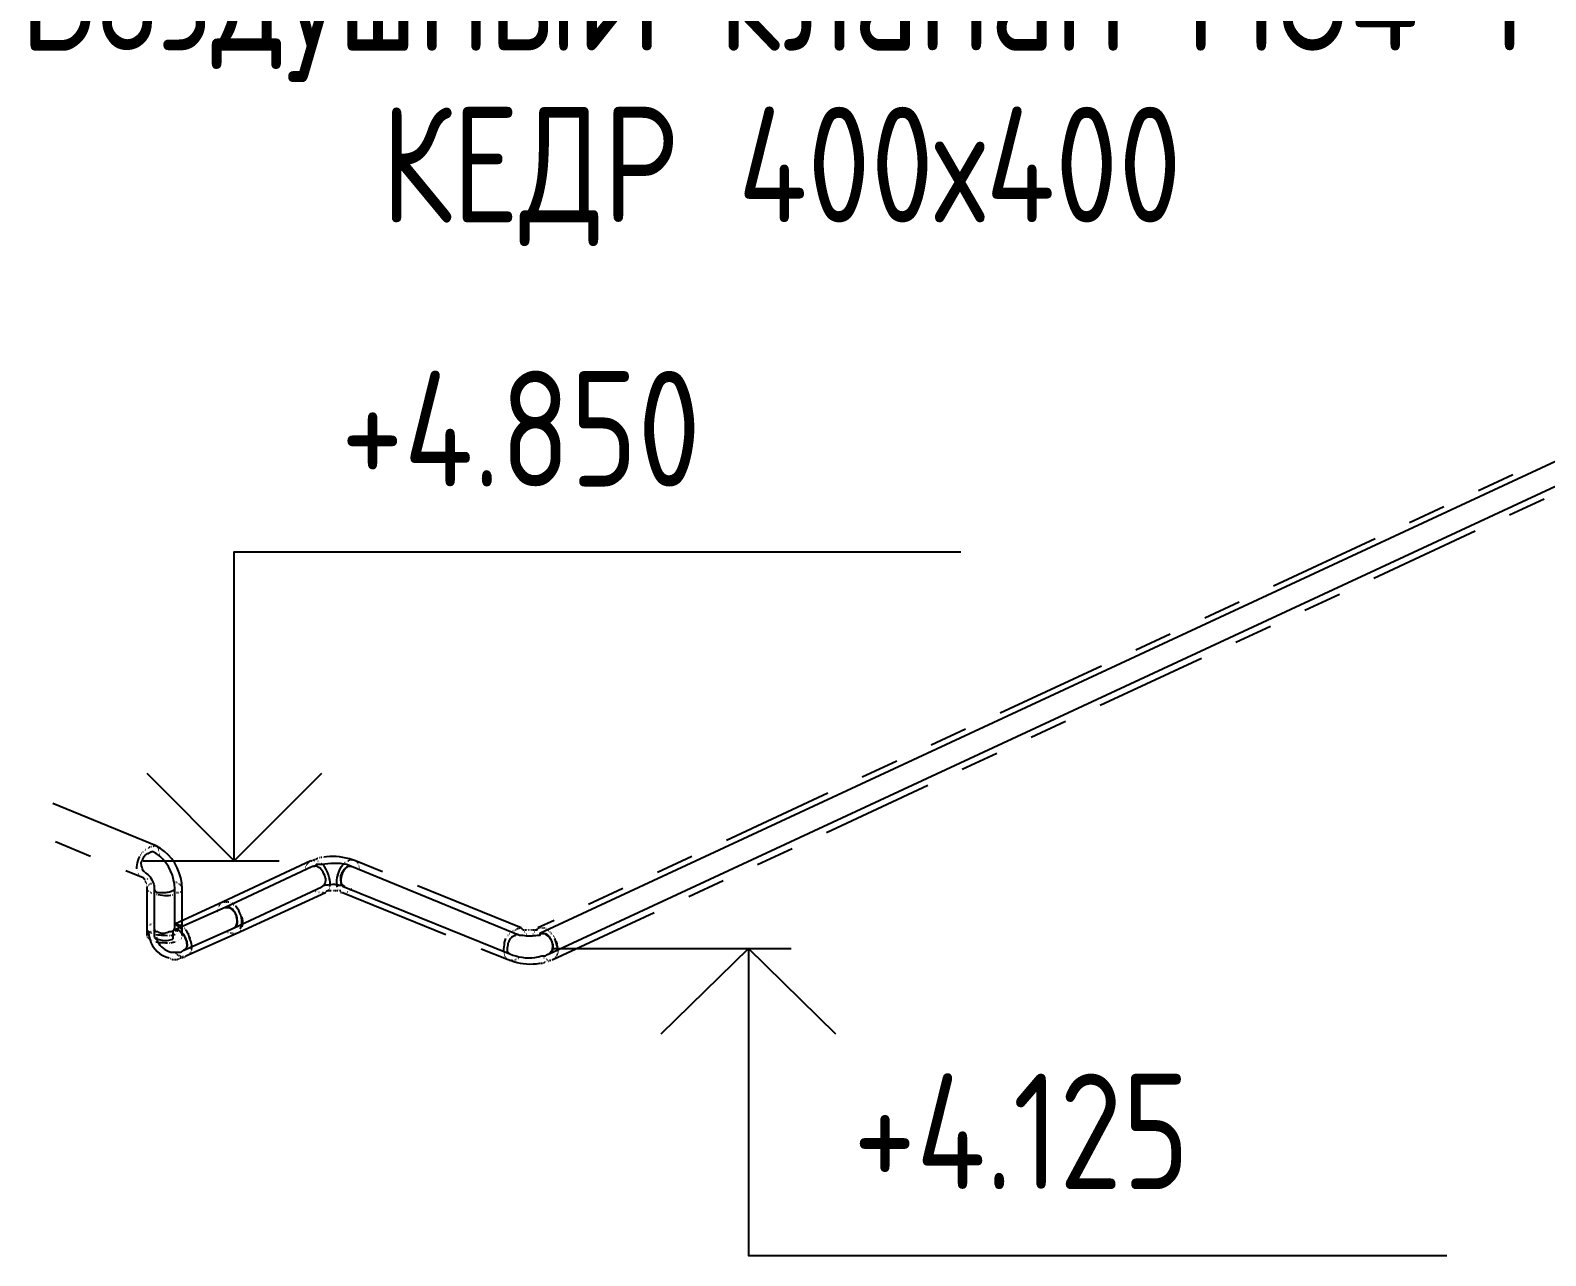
# Model space of a CAD drawing. Header units: metres. Extents: x 20 to 415, y 5 to 292.
# Drawn here: x 257.61 to 278.36, y 163.67 to 180.46 of the extents above; entities that cross this region are included whole.
import ezdxf

# ---------------------------------------------------------------- set-up
doc = ezdxf.new("R2010")
doc.units = ezdxf.units.M
for name, color, linetype in [('ИЗОЛЯЦИЯ', 3, 'Continuous'), ('ОБОЗНАЧЕНИЯ', 7, 'Continuous'), ('ТРУБОПРОВОД', 5, 'Continuous')]:
    doc.layers.add(name, color=color, linetype=linetype)
doc.styles.add('GOST', font='isocpeur.ttf')

msp = doc.modelspace()

# ---------------------------------------------------------------- linework, layer by layer
at = {"layer": 'ИЗОЛЯЦИЯ'}
for points in [[(277.911, 174.367), (277.439, 174.148)], [(276.967, 173.928), (276.495, 173.709)], [(277.866, 173.818), (278.338, 174.037)], [(276.023, 173.49), (274.635, 172.844)], [(276.006, 172.953), (277.394, 173.598)], [(275.063, 172.515), (275.535, 172.734)], [(274.164, 172.625), (273.692, 172.406)], [(274.119, 172.076), (274.591, 172.295)], [(273.22, 172.187), (272.748, 171.967)], [(272.259, 171.212), (273.647, 171.857)], [(272.276, 171.748), (270.888, 171.103)], [(271.315, 170.773), (271.787, 170.992)], [(270.416, 170.883), (269.944, 170.664)], [(269.473, 170.445), (269.001, 170.226)], [(270.372, 170.334), (270.844, 170.554)], [(268.529, 170.006), (267.141, 169.361)], [(268.512, 169.47), (269.9, 170.115)], [(259.332, 169.284), (257.916, 169.865)], [(257.954, 169.343), (258.436, 169.145)], [(259.095, 169.113), (259.107, 169.139)], [(259.107, 169.139), (259.109, 169.139)], [(259.12, 169.163), (259.122, 169.163)], [(259.134, 169.185), (259.137, 169.185)], [(259.15, 169.205), (259.153, 169.205)], [(259.168, 169.223), (259.17, 169.223)], [(259.187, 169.237), (259.19, 169.237)], [(259.208, 169.249), (259.21, 169.249)], [(259.23, 169.259), (259.232, 169.259)], [(259.238, 169.266), (259.241, 169.266)], [(259.248, 169.271), (259.25, 169.271)], [(259.258, 169.275), (259.261, 169.275)], [(259.269, 169.279), (259.272, 169.279)], [(259.281, 169.281), (259.283, 169.281)], [(259.292, 169.283), (259.295, 169.283)], [(259.303, 169.284), (259.306, 169.284)], [(259.314, 169.284), (259.317, 169.284)], [(259.323, 169.284), (259.326, 169.284)], [(259.392, 169.25), (259.332, 169.284)], [(259.332, 169.284), (259.334, 169.284)], [(259.34, 169.276), (259.342, 169.276)], [(259.347, 169.266), (259.349, 169.266)], [(259.354, 169.254), (259.357, 169.254)], [(259.361, 169.241), (259.364, 169.241)], [(259.367, 169.227), (259.37, 169.227)], [(259.372, 169.211), (259.375, 169.211)], [(259.377, 169.193), (259.379, 169.193)], [(259.38, 169.174), (259.383, 169.174)], [(259.382, 169.153), (259.385, 169.153)], [(259.447, 169.208), (259.392, 169.25)], [(259.499, 169.161), (259.447, 169.208)], [(259.546, 169.107), (259.499, 169.161)], [(261.554, 169.122), (261.557, 169.122)], [(261.565, 169.126), (261.568, 169.126)], [(261.577, 169.128), (261.579, 169.128)], [(261.588, 169.13), (261.591, 169.13)], [(261.599, 169.131), (261.602, 169.131)], [(261.61, 169.131), (261.612, 169.131)], [(261.619, 169.131), (261.622, 169.131)], [(261.667, 169.137), (261.628, 169.131)], [(261.628, 169.131), (261.63, 169.131)], [(261.709, 169.141), (261.667, 169.137)], [(261.753, 169.141), (261.709, 169.141)], [(261.798, 169.139), (261.753, 169.141)], [(261.844, 169.134), (261.798, 169.139)], [(261.89, 169.128), (261.844, 169.134)], [(261.935, 169.119), (261.89, 169.128)], [(266.669, 169.142), (266.197, 168.922)], [(267.568, 169.031), (268.04, 169.251)], [(258.917, 168.947), (259.153, 168.851)], [(259.068, 168.997), (259.071, 169.025)], [(259.068, 168.97), (259.068, 168.997)], [(259.071, 169.025), (259.077, 169.055)], [(259.071, 168.946), (259.073, 168.946)], [(259.077, 169.055), (259.085, 169.084)], [(259.077, 168.924), (259.079, 168.924)], [(259.085, 169.084), (259.095, 169.113)], [(259.587, 169.048), (259.546, 169.107)], [(259.622, 168.985), (259.587, 169.048)], [(259.65, 168.917), (259.622, 168.985)], [(259.671, 168.847), (259.65, 168.917)], [(261.449, 169.08), (260.25, 168.519)], [(261.373, 168.968), (261.376, 168.968)], [(261.376, 168.983), (261.378, 168.983)], [(261.379, 168.998), (261.382, 168.998)], [(261.385, 169.012), (261.387, 169.012)], [(261.392, 169.026), (261.394, 169.026)], [(261.4, 169.039), (261.403, 169.039)], [(261.41, 169.051), (261.413, 169.051)], [(261.421, 169.062), (261.424, 169.062)], [(261.434, 169.072), (261.437, 169.072)], [(261.449, 169.08), (261.452, 169.08)], [(261.457, 169.081), (261.459, 169.081)], [(261.464, 169.083), (261.467, 169.083)], [(261.472, 169.086), (261.474, 169.086)], [(261.473, 169.085), (261.475, 169.085)], [(261.48, 169.089), (261.482, 169.089)], [(261.487, 169.093), (261.49, 169.093)], [(261.495, 169.097), (261.497, 169.097)], [(261.497, 169.086), (261.5, 169.086)], [(261.503, 169.1), (261.505, 169.1)], [(261.51, 169.103), (261.513, 169.103)], [(261.518, 169.105), (261.52, 169.105)], [(261.523, 169.082), (261.525, 169.082)], [(261.526, 169.106), (261.528, 169.106)], [(261.534, 169.113), (261.536, 169.113)], [(261.543, 169.118), (261.546, 169.118)], [(261.548, 169.074), (261.551, 169.074)], [(261.573, 169.061), (261.576, 169.061)], [(261.598, 169.043), (261.6, 169.043)], [(261.642, 168.994), (261.621, 169.021)], [(261.621, 169.021), (261.623, 169.021)], [(261.662, 168.963), (261.642, 168.994)], [(261.679, 168.927), (261.662, 168.963)], [(261.692, 168.89), (261.679, 168.927)], [(261.819, 168.889), (261.832, 168.927)], [(261.836, 168.94), (261.824, 168.911)], [(261.832, 168.927), (261.848, 168.964)], [(261.849, 168.968), (261.836, 168.94)], [(261.848, 168.964), (261.868, 168.997)], [(261.863, 168.994), (261.849, 168.968)], [(261.868, 168.997), (261.889, 169.026)], [(261.88, 169.018), (261.882, 169.018)], [(261.889, 169.026), (261.892, 169.026)], [(261.897, 169.039), (261.9, 169.039)], [(261.912, 169.051), (261.915, 169.051)], [(261.916, 169.056), (261.919, 169.056)], [(261.979, 169.107), (261.935, 169.119)], [(261.937, 169.071), (261.939, 169.071)], [(261.937, 169.07), (261.939, 169.07)], [(261.959, 169.08), (261.962, 169.08)], [(261.962, 169.085), (261.964, 169.085)], [(261.968, 169.087), (261.97, 169.087)], [(261.977, 169.092), (261.98, 169.092)], [(262.021, 169.095), (261.979, 169.107)], [(261.987, 169.094), (261.99, 169.094)], [(261.988, 169.096), (261.99, 169.096)], [(261.999, 169.098), (262.001, 169.098)], [(262.01, 169.099), (262.013, 169.099)], [(262.013, 169.096), (262.015, 169.096)], [(262.061, 169.08), (262.021, 169.095)], [(262.022, 169.098), (262.024, 169.098)], [(262.033, 169.096), (262.035, 169.096)], [(262.037, 169.092), (262.04, 169.092)], [(262.043, 169.092), (262.046, 169.092)], [(262.053, 169.087), (262.055, 169.087)], [(262.43, 168.931), (262.061, 169.08)], [(262.061, 169.08), (262.064, 169.08)], [(262.061, 169.08), (262.064, 169.08)], [(262.069, 169.079), (262.071, 169.079)], [(262.069, 169.079), (262.071, 169.079)], [(262.076, 169.075), (262.079, 169.075)], [(262.076, 169.075), (262.079, 169.075)], [(262.083, 169.068), (262.086, 169.068)], [(262.083, 169.068), (262.086, 169.068)], [(262.09, 169.059), (262.093, 169.059)], [(262.09, 169.059), (262.093, 169.059)], [(262.096, 169.048), (262.099, 169.048)], [(262.096, 169.048), (262.099, 169.048)], [(262.102, 169.036), (262.104, 169.036)], [(262.102, 169.036), (262.104, 169.036)], [(262.106, 169.023), (262.109, 169.023)], [(262.106, 169.023), (262.109, 169.023)], [(262.109, 169.008), (262.112, 169.008)], [(262.109, 169.008), (262.112, 169.008)], [(262.111, 168.993), (262.114, 168.993)], [(262.111, 168.993), (262.114, 168.993)], [(262.112, 168.978), (262.115, 168.978)], [(259.086, 168.904), (259.089, 168.904)], [(259.098, 168.887), (259.101, 168.887)], [(259.114, 168.872), (259.116, 168.872)], [(259.132, 168.86), (259.134, 168.86)], [(259.153, 168.851), (259.179, 168.825)], [(259.153, 168.851), (259.156, 168.851)], [(259.161, 168.844), (259.164, 168.844)], [(259.169, 168.838), (259.171, 168.838)], [(259.177, 168.834), (259.18, 168.834)], [(259.179, 168.825), (259.181, 168.825)], [(259.179, 168.818), (259.181, 168.818)], [(259.179, 168.813), (259.182, 168.813)], [(259.18, 168.808), (259.182, 168.808)], [(259.18, 168.803), (259.183, 168.803)], [(259.182, 168.8), (259.185, 168.8)], [(259.184, 168.796), (259.187, 168.796)], [(259.185, 168.832), (259.188, 168.832)], [(259.188, 168.792), (259.19, 168.792)], [(259.192, 168.787), (259.194, 168.787)], [(259.195, 168.831), (259.197, 168.831)], [(259.197, 168.781), (259.2, 168.781)], [(259.204, 168.774), (259.207, 168.774)], [(259.204, 168.773), (259.207, 168.773)], [(259.204, 168.771), (259.207, 168.771)], [(259.204, 168.769), (259.207, 168.769)], [(259.204, 168.765), (259.207, 168.765)], [(259.204, 168.761), (259.207, 168.761)], [(259.204, 168.757), (259.207, 168.757)], [(259.204, 168.754), (259.207, 168.754)], [(259.204, 168.751), (259.207, 168.751)], [(259.204, 168.749), (259.207, 168.749)], [(259.204, 168.749), (259.207, 168.749)], [(259.204, 168.748), (259.207, 168.748)], [(259.204, 168.746), (259.207, 168.746)], [(259.204, 168.743), (259.207, 168.743)], [(259.204, 168.74), (259.207, 168.74)], [(259.204, 168.736), (259.207, 168.736)], [(259.204, 168.732), (259.207, 168.732)], [(259.204, 168.729), (259.207, 168.729)], [(259.204, 168.726), (259.207, 168.726)], [(259.204, 168.724), (259.204, 168.698)], [(259.205, 168.832), (259.207, 168.832)], [(259.205, 168.706), (259.208, 168.706)], [(259.207, 168.715), (259.21, 168.715)], [(259.211, 168.725), (259.214, 168.725)], [(259.216, 168.834), (259.218, 168.834)], [(259.217, 168.736), (259.219, 168.736)], [(259.223, 168.745), (259.226, 168.745)], [(259.228, 168.838), (259.23, 168.838)], [(259.232, 168.754), (259.234, 168.754)], [(259.241, 168.844), (259.243, 168.844)], [(259.242, 168.762), (259.244, 168.762)], [(259.253, 168.769), (259.256, 168.769)], [(259.255, 168.851), (259.258, 168.851)], [(259.266, 168.772), (259.269, 168.772)], [(259.281, 168.774), (259.283, 168.774)], [(259.602, 168.792), (259.605, 168.792)], [(259.617, 168.784), (259.62, 168.784)], [(259.632, 168.776), (259.634, 168.776)], [(259.645, 168.767), (259.647, 168.767)], [(259.657, 168.758), (259.66, 168.758)], [(259.668, 168.748), (259.67, 168.748)], [(259.685, 168.773), (259.671, 168.847)], [(259.677, 168.737), (259.679, 168.737)], [(259.683, 168.725), (259.686, 168.725)], [(259.689, 168.698), (259.685, 168.773)], [(259.687, 168.712), (259.69, 168.712)], [(261.703, 168.854), (261.692, 168.89)], [(261.702, 168.706), (261.705, 168.706)], [(261.71, 168.82), (261.703, 168.854)], [(261.714, 168.788), (261.71, 168.82)], [(261.71, 168.731), (261.714, 168.758)], [(261.714, 168.758), (261.714, 168.788)], [(261.797, 168.802), (261.799, 168.802)], [(261.797, 168.778), (261.799, 168.778)], [(261.8, 168.827), (261.803, 168.827)], [(261.8, 168.753), (261.803, 168.753)], [(261.814, 168.881), (261.806, 168.851)], [(261.806, 168.851), (261.809, 168.851)], [(261.806, 168.815), (261.81, 168.851)], [(261.806, 168.781), (261.806, 168.815)], [(261.809, 168.749), (261.806, 168.781)], [(261.806, 168.729), (261.809, 168.729)], [(261.817, 168.72), (261.809, 168.749)], [(261.81, 168.851), (261.819, 168.889)], [(261.824, 168.911), (261.814, 168.881)], [(261.815, 168.707), (261.818, 168.707)], [(264.331, 168.162), (262.913, 168.736)], [(266.625, 168.593), (267.097, 168.812)], [(259.204, 168.698), (259.204, 168.06)], [(259.204, 168.698), (259.207, 168.698)], [(259.207, 168.689), (259.209, 168.689)], [(259.213, 168.68), (259.216, 168.68)], [(259.223, 168.67), (259.226, 168.67)], [(259.236, 168.66), (259.239, 168.66)], [(259.252, 168.65), (259.255, 168.65)], [(259.27, 168.641), (259.273, 168.641)], [(259.291, 168.633), (259.293, 168.633)], [(259.312, 168.627), (259.315, 168.627)], [(259.334, 168.623), (259.337, 168.623)], [(259.357, 168.621), (259.388, 168.614)], [(259.388, 168.614), (259.418, 168.609)], [(259.418, 168.609), (259.448, 168.606)], [(259.448, 168.606), (259.477, 168.604)], [(259.477, 168.604), (259.504, 168.605)], [(259.504, 168.605), (259.53, 168.608)], [(259.53, 168.608), (259.533, 168.608)], [(259.554, 168.614), (259.557, 168.614)], [(259.576, 168.622), (259.579, 168.622)], [(260.25, 168.519), (259.587, 168.213)], [(259.596, 168.633), (259.598, 168.633)], [(259.612, 168.646), (259.615, 168.646)], [(259.627, 168.647), (259.63, 168.647)], [(259.64, 168.649), (259.643, 168.649)], [(259.651, 168.653), (259.654, 168.653)], [(259.661, 168.657), (259.664, 168.657)], [(259.67, 168.663), (259.672, 168.663)], [(259.677, 168.669), (259.679, 168.669)], [(259.682, 168.675), (259.685, 168.675)], [(259.686, 168.682), (259.688, 168.682)], [(259.688, 168.69), (259.691, 168.69)], [(259.689, 168.06), (259.689, 168.698)], [(259.689, 168.698), (259.692, 168.698)], [(260.223, 168.501), (260.225, 168.501)], [(260.223, 168.501), (260.225, 168.501)], [(260.236, 168.511), (260.238, 168.511)], [(260.236, 168.511), (260.238, 168.511)], [(260.25, 168.519), (260.253, 168.519)], [(260.25, 168.519), (260.253, 168.519)], [(260.258, 168.519), (260.26, 168.519)], [(260.265, 168.519), (260.268, 168.519)], [(260.273, 168.519), (260.276, 168.519)], [(260.274, 168.524), (260.276, 168.524)], [(260.281, 168.519), (260.283, 168.519)], [(260.288, 168.519), (260.291, 168.519)], [(260.296, 168.519), (260.299, 168.519)], [(260.299, 168.525), (260.301, 168.525)], [(260.304, 168.519), (260.306, 168.519)], [(260.311, 168.519), (260.314, 168.519)], [(260.319, 168.519), (260.322, 168.519)], [(260.324, 168.521), (260.326, 168.521)], [(260.327, 168.519), (260.329, 168.519)], [(260.349, 168.513), (260.352, 168.513)], [(260.35, 168.509), (260.352, 168.509)], [(260.374, 168.5), (260.377, 168.5)], [(260.429, 168.085), (261.653, 168.646)], [(261.5, 168.672), (261.503, 168.672)], [(261.515, 168.665), (261.518, 168.665)], [(261.531, 168.66), (261.533, 168.66)], [(261.546, 168.655), (261.548, 168.655)], [(261.561, 168.652), (261.564, 168.652)], [(261.577, 168.65), (261.579, 168.65)], [(261.592, 168.648), (261.594, 168.648)], [(261.607, 168.647), (261.61, 168.647)], [(261.622, 168.647), (261.625, 168.647)], [(261.638, 168.646), (261.64, 168.646)], [(261.653, 168.649), (261.656, 168.649)], [(261.653, 168.647), (261.656, 168.647)], [(261.653, 168.646), (261.656, 168.646)], [(261.653, 168.646), (261.656, 168.646)], [(261.653, 168.646), (261.656, 168.646)], [(261.654, 168.652), (261.656, 168.652)], [(261.655, 168.655), (261.657, 168.655)], [(261.656, 168.659), (261.659, 168.659)], [(261.659, 168.663), (261.661, 168.663)], [(261.662, 168.667), (261.664, 168.667)], [(261.666, 168.669), (261.669, 168.669)], [(261.672, 168.671), (261.674, 168.671)], [(261.674, 168.663), (261.676, 168.663)], [(261.679, 168.672), (261.681, 168.672)], [(261.68, 168.672), (261.683, 168.672)], [(261.684, 168.672), (261.687, 168.672)], [(261.69, 168.683), (261.693, 168.683)], [(261.69, 168.672), (261.693, 168.672)], [(261.698, 168.672), (261.701, 168.672)], [(261.707, 168.672), (261.71, 168.672)], [(261.717, 168.672), (261.72, 168.672)], [(261.727, 168.672), (261.73, 168.672)], [(261.737, 168.672), (261.74, 168.672)], [(261.747, 168.672), (261.749, 168.672)], [(261.755, 168.672), (261.758, 168.672)], [(261.763, 168.672), (261.765, 168.672)], [(261.77, 168.672), (261.773, 168.672)], [(261.778, 168.672), (261.781, 168.672)], [(261.786, 168.672), (261.788, 168.672)], [(261.793, 168.672), (261.796, 168.672)], [(261.801, 168.672), (261.804, 168.672)], [(261.809, 168.672), (261.811, 168.672)], [(261.816, 168.672), (261.819, 168.672)], [(261.824, 168.672), (261.827, 168.672)], [(261.828, 168.694), (261.831, 168.694)], [(261.828, 168.687), (261.83, 168.687)], [(261.832, 168.672), (261.834, 168.672)], [(261.838, 168.672), (261.841, 168.672)], [(261.843, 168.673), (261.846, 168.673)], [(261.843, 168.67), (261.845, 168.67)], [(261.844, 168.672), (261.847, 168.672)], [(261.848, 168.672), (261.851, 168.672)], [(261.851, 168.672), (261.854, 168.672)], [(261.854, 168.672), (261.857, 168.672)], [(261.856, 168.672), (261.858, 168.672)], [(261.856, 168.672), (261.859, 168.672)], [(261.857, 168.672), (261.859, 168.672)], [(261.857, 168.672), (261.86, 168.672)], [(261.857, 168.672), (261.86, 168.672)], [(261.857, 168.665), (261.86, 168.665)], [(261.857, 168.66), (261.86, 168.66)], [(261.858, 168.655), (261.86, 168.655)], [(261.859, 168.652), (261.861, 168.652)], [(261.86, 168.65), (261.863, 168.65)], [(261.861, 168.657), (261.864, 168.657)], [(261.861, 168.656), (261.864, 168.656)], [(261.863, 168.648), (261.865, 168.648)], [(261.866, 168.647), (261.868, 168.647)], [(261.87, 168.647), (261.873, 168.647)], [(261.876, 168.646), (261.878, 168.646)], [(261.883, 168.646), (263.301, 168.073)], [(261.883, 168.646), (261.885, 168.646)], [(261.883, 168.646), (261.885, 168.646)], [(261.891, 168.646), (261.894, 168.646)], [(261.891, 168.646), (261.894, 168.646)], [(261.901, 168.647), (261.903, 168.647)], [(261.901, 168.647), (261.903, 168.647)], [(261.912, 168.648), (261.914, 168.648)], [(261.912, 168.648), (261.914, 168.648)], [(261.924, 168.65), (261.926, 168.65)], [(261.924, 168.65), (261.926, 168.65)], [(261.937, 168.653), (261.939, 168.653)], [(261.937, 168.653), (261.939, 168.653)], [(261.95, 168.657), (261.953, 168.657)], [(261.95, 168.657), (261.953, 168.657)], [(261.965, 168.664), (261.968, 168.664)], [(261.965, 168.664), (261.968, 168.664)], [(261.98, 168.673), (261.982, 168.673)], [(261.98, 168.673), (261.982, 168.673)], [(261.995, 168.684), (261.997, 168.684)], [(261.995, 168.684), (261.997, 168.684)], [(262.01, 168.698), (262.013, 168.698)], [(265.725, 168.703), (265.253, 168.484)], [(260.174, 168.407), (260.177, 168.407)], [(260.174, 168.407), (260.177, 168.407)], [(260.174, 168.391), (260.176, 168.391)], [(260.177, 168.422), (260.179, 168.422)], [(260.177, 168.422), (260.179, 168.422)], [(260.181, 168.437), (260.183, 168.437)], [(260.181, 168.437), (260.183, 168.437)], [(260.186, 168.451), (260.188, 168.451)], [(260.186, 168.451), (260.188, 168.451)], [(260.193, 168.465), (260.195, 168.465)], [(260.193, 168.465), (260.195, 168.465)], [(260.201, 168.478), (260.204, 168.478)], [(260.201, 168.478), (260.204, 168.478)], [(260.211, 168.49), (260.214, 168.49)], [(260.211, 168.49), (260.214, 168.49)], [(260.372, 168.495), (260.375, 168.495)], [(260.394, 168.478), (260.397, 168.478)], [(260.399, 168.482), (260.401, 168.482)], [(260.415, 168.458), (260.418, 168.458)], [(260.443, 168.433), (260.422, 168.46)], [(260.422, 168.46), (260.425, 168.46)], [(260.435, 168.436), (260.438, 168.436)], [(260.463, 168.402), (260.443, 168.433)], [(260.453, 168.413), (260.456, 168.413)], [(260.48, 168.366), (260.463, 168.402)], [(260.47, 168.388), (260.473, 168.388)], [(260.493, 168.335), (260.48, 168.366)], [(260.484, 168.363), (260.487, 168.363)], [(260.501, 168.302), (260.493, 168.335)], [(260.496, 168.339), (260.499, 168.339)], [(260.506, 168.27), (260.501, 168.302)], [(260.505, 168.315), (260.511, 168.285)], [(264.765, 167.728), (266.153, 168.373)], [(259.204, 168.162), (259.207, 168.162)], [(259.204, 168.162), (259.207, 168.162)], [(259.204, 168.154), (259.207, 168.154)], [(259.205, 168.154), (259.208, 168.154)], [(259.205, 168.147), (259.207, 168.147)], [(259.205, 168.14), (259.208, 168.14)], [(259.206, 168.17), (259.208, 168.17)], [(259.206, 168.133), (259.208, 168.133)], [(259.207, 168.147), (259.21, 168.147)], [(259.208, 168.127), (259.21, 168.127)], [(259.21, 168.177), (259.213, 168.177)], [(259.21, 168.122), (259.213, 168.122)], [(259.211, 168.139), (259.214, 168.139)], [(259.213, 168.117), (259.216, 168.117)], [(259.217, 168.185), (259.219, 168.185)], [(259.217, 168.131), (259.219, 168.131)], [(259.217, 168.114), (259.22, 168.114)], [(259.217, 168.083), (259.219, 168.083)], [(259.223, 168.124), (259.226, 168.124)], [(259.223, 168.112), (259.226, 168.112)], [(259.226, 168.192), (259.228, 168.192)], [(259.226, 168.09), (259.228, 168.09)], [(259.23, 168.111), (259.234, 168.058)], [(259.232, 168.116), (259.234, 168.116)], [(259.236, 168.2), (259.239, 168.2)], [(259.236, 168.098), (259.239, 168.098)], [(259.242, 168.108), (259.244, 168.108)], [(259.248, 168.208), (259.251, 168.208)], [(259.248, 168.106), (259.251, 168.106)], [(259.253, 168.101), (259.256, 168.101)], [(259.262, 168.215), (259.265, 168.215)], [(259.262, 168.113), (259.265, 168.113)], [(259.266, 168.093), (259.269, 168.093)], [(259.276, 168.223), (259.279, 168.223)], [(259.276, 168.121), (259.279, 168.121)], [(259.281, 168.085), (259.283, 168.085)], [(259.291, 168.231), (259.294, 168.231)], [(259.291, 168.129), (259.294, 168.129)], [(259.306, 168.238), (259.309, 168.238)], [(259.306, 168.136), (259.309, 168.136)], [(259.587, 168.213), (259.617, 168.211)], [(259.587, 168.213), (259.59, 168.213)], [(259.594, 168.212), (259.596, 168.212)], [(259.595, 168.213), (259.597, 168.213)], [(259.6, 168.21), (259.602, 168.21)], [(259.602, 168.213), (259.605, 168.213)], [(259.604, 168.208), (259.607, 168.208)], [(259.608, 168.231), (259.611, 168.231)], [(259.608, 168.129), (259.611, 168.129)], [(259.609, 168.204), (259.611, 168.204)], [(259.61, 168.212), (259.612, 168.212)], [(259.612, 168.2), (259.615, 168.2)], [(259.614, 168.084), (259.617, 168.084)], [(259.616, 168.196), (259.619, 168.196)], [(259.617, 168.211), (259.645, 168.204)], [(259.618, 168.211), (259.62, 168.211)], [(259.621, 168.193), (259.623, 168.193)], [(259.625, 168.21), (259.628, 168.21)], [(259.625, 168.19), (259.628, 168.19)], [(259.627, 168.223), (259.63, 168.223)], [(259.627, 168.121), (259.63, 168.121)], [(259.631, 168.188), (259.634, 168.188)], [(259.633, 168.208), (259.635, 168.208)], [(259.634, 168.092), (259.636, 168.092)], [(259.638, 168.187), (259.641, 168.187)], [(259.639, 168.187), (259.641, 168.187)], [(259.641, 168.204), (259.643, 168.204)], [(259.641, 168.187), (259.643, 168.187)], [(259.643, 168.215), (259.645, 168.215)], [(259.643, 168.113), (259.645, 168.113)], [(259.644, 168.187), (259.646, 168.187)], [(259.645, 168.204), (259.671, 168.193)], [(259.647, 168.186), (259.649, 168.186)], [(259.648, 168.2), (259.651, 168.2)], [(259.651, 168.184), (259.653, 168.184)], [(259.651, 168.101), (259.653, 168.101)], [(259.655, 168.182), (259.657, 168.182)], [(259.656, 168.208), (259.658, 168.208)], [(259.656, 168.194), (259.658, 168.194)], [(259.656, 168.106), (259.658, 168.106)], [(259.658, 168.179), (259.66, 168.179)], [(259.661, 168.174), (259.663, 168.174)], [(259.663, 168.187), (259.666, 168.187)], [(259.663, 168.169), (259.665, 168.169)], [(259.663, 168.162), (259.689, 168.136)], [(259.665, 168.111), (259.667, 168.111)], [(259.667, 168.2), (259.669, 168.2)], [(259.667, 168.098), (259.669, 168.098)], [(259.67, 168.187), (259.673, 168.187)], [(259.671, 168.193), (259.674, 168.193)], [(259.675, 168.192), (259.678, 168.192)], [(259.675, 168.122), (259.678, 168.122)], [(259.675, 168.09), (259.678, 168.09)], [(259.676, 168.187), (259.679, 168.187)], [(259.68, 168.187), (259.683, 168.187)], [(259.681, 168.185), (259.684, 168.185)], [(259.681, 168.083), (259.684, 168.083)], [(259.683, 168.186), (259.686, 168.186)], [(259.683, 168.134), (259.685, 168.134)], [(259.686, 168.184), (259.688, 168.184)], [(259.686, 168.177), (259.688, 168.177)], [(259.687, 168.182), (259.69, 168.182)], [(259.687, 168.147), (259.69, 168.147)], [(259.688, 168.179), (259.691, 168.179)], [(259.688, 168.17), (259.691, 168.17)], [(259.689, 168.174), (259.691, 168.174)], [(259.689, 168.169), (259.692, 168.169)], [(259.689, 168.162), (259.692, 168.162)], [(259.689, 168.162), (259.692, 168.162)], [(259.689, 168.136), (259.692, 168.136)], [(259.696, 168.178), (259.698, 168.178)], [(259.711, 168.152), (259.714, 168.152)], [(259.718, 168.159), (259.72, 168.159)], [(259.732, 168.138), (259.734, 168.138)], [(259.737, 168.136), (259.755, 168.109)], [(259.74, 167.779), (260.429, 168.085)], [(259.75, 168.121), (259.753, 168.121)], [(259.755, 168.109), (259.77, 168.079)], [(259.767, 168.101), (259.77, 168.101)], [(260.301, 168.111), (260.304, 168.111)], [(260.316, 168.104), (260.319, 168.104)], [(260.316, 168.104), (260.319, 168.104)], [(260.332, 168.098), (260.334, 168.098)], [(260.332, 168.098), (260.334, 168.098)], [(260.346, 168.094), (260.349, 168.094)], [(260.346, 168.094), (260.349, 168.094)], [(260.361, 168.091), (260.363, 168.091)], [(260.361, 168.091), (260.363, 168.091)], [(260.375, 168.089), (260.377, 168.089)], [(260.375, 168.089), (260.377, 168.089)], [(260.387, 168.087), (260.39, 168.087)], [(260.387, 168.087), (260.39, 168.087)], [(260.4, 168.086), (260.402, 168.086)], [(260.4, 168.086), (260.402, 168.086)], [(260.411, 168.086), (260.413, 168.086)], [(260.411, 168.086), (260.413, 168.086)], [(260.42, 168.085), (260.423, 168.085)], [(260.42, 168.085), (260.423, 168.085)], [(260.429, 168.085), (260.431, 168.085)], [(260.429, 168.085), (260.431, 168.085)], [(260.45, 168.103), (260.453, 168.103)], [(260.45, 168.095), (260.453, 168.095)], [(260.468, 168.124), (260.471, 168.124)], [(260.468, 168.109), (260.471, 168.109)], [(260.483, 168.149), (260.495, 168.177)], [(260.484, 168.127), (260.486, 168.127)], [(260.495, 168.177), (260.502, 168.206)], [(260.496, 168.148), (260.499, 168.148)], [(260.502, 168.206), (260.506, 168.238)], [(260.511, 168.197), (260.505, 168.172)], [(260.505, 168.172), (260.508, 168.172)], [(260.506, 168.238), (260.506, 168.27)], [(260.511, 168.285), (260.514, 168.254)], [(260.514, 168.225), (260.511, 168.197)], [(260.514, 168.254), (260.514, 168.225)], [(264.168, 168.083), (264.17, 168.083)], [(264.188, 168.1), (264.19, 168.1)], [(264.209, 168.115), (264.212, 168.115)], [(264.232, 168.127), (264.234, 168.127)], [(264.255, 168.136), (264.257, 168.136)], [(264.262, 168.143), (264.265, 168.143)], [(264.27, 168.149), (264.273, 168.149)], [(264.278, 168.153), (264.28, 168.153)], [(264.285, 168.156), (264.288, 168.156)], [(264.293, 168.159), (264.296, 168.159)], [(264.301, 168.16), (264.303, 168.16)], [(264.308, 168.161), (264.311, 168.161)], [(264.316, 168.162), (264.319, 168.162)], [(264.324, 168.162), (264.326, 168.162)], [(264.331, 168.162), (264.334, 168.162)], [(264.331, 168.162), (264.334, 168.162)], [(264.332, 168.162), (264.334, 168.162)], [(264.332, 168.161), (264.335, 168.161)], [(264.333, 168.16), (264.335, 168.16)], [(264.335, 168.159), (264.337, 168.159)], [(264.337, 168.156), (264.339, 168.156)], [(264.339, 168.154), (264.342, 168.154)], [(264.34, 168.153), (264.343, 168.153)], [(264.344, 168.149), (264.347, 168.149)], [(264.347, 168.146), (264.349, 168.146)], [(264.35, 168.143), (264.352, 168.143)], [(264.354, 168.138), (264.357, 168.138)], [(264.357, 168.136), (264.36, 168.136)], [(264.357, 168.136), (264.359, 168.136)], [(264.357, 168.136), (264.359, 168.136)], [(264.358, 168.136), (264.361, 168.136)], [(264.358, 168.136), (264.36, 168.136)], [(264.36, 168.136), (264.363, 168.136)], [(264.362, 168.136), (264.365, 168.136)], [(264.362, 168.13), (264.364, 168.13)], [(264.365, 168.136), (264.368, 168.136)], [(264.37, 168.136), (264.372, 168.136)], [(264.37, 168.121), (264.372, 168.121)], [(264.375, 168.136), (264.378, 168.136)], [(264.377, 168.111), (264.38, 168.111)], [(264.382, 168.136), (264.385, 168.136)], [(264.385, 168.1), (264.387, 168.1)], [(264.39, 168.136), (264.393, 168.136)], [(264.393, 168.088), (264.395, 168.088)], [(264.398, 168.136), (264.4, 168.136)], [(264.405, 168.136), (264.408, 168.136)], [(264.413, 168.136), (264.415, 168.136)], [(264.421, 168.136), (264.423, 168.136)], [(264.428, 168.136), (264.431, 168.136)], [(264.436, 168.136), (264.438, 168.136)], [(264.444, 168.136), (264.446, 168.136)], [(264.451, 168.136), (264.454, 168.136)], [(264.459, 168.136), (264.461, 168.136)], [(264.466, 168.136), (264.469, 168.136)], [(264.474, 168.136), (264.477, 168.136)], [(264.482, 168.136), (264.484, 168.136)], [(264.489, 168.136), (264.492, 168.136)], [(264.497, 168.136), (264.5, 168.136)], [(264.5, 168.088), (264.502, 168.088)], [(264.5, 168.088), (264.502, 168.088)], [(264.505, 168.136), (264.507, 168.136)], [(264.507, 168.1), (264.51, 168.1)], [(264.507, 168.1), (264.51, 168.1)], [(264.512, 168.136), (264.515, 168.136)], [(264.515, 168.111), (264.518, 168.111)], [(264.515, 168.111), (264.518, 168.111)], [(264.52, 168.136), (264.523, 168.136)], [(264.523, 168.121), (264.525, 168.121)], [(264.523, 168.121), (264.525, 168.121)], [(264.528, 168.136), (264.53, 168.136)], [(264.53, 168.13), (264.533, 168.13)], [(264.53, 168.13), (264.533, 168.13)], [(264.535, 168.136), (264.538, 168.136)], [(264.536, 168.136), (264.539, 168.136)], [(264.538, 168.138), (264.54, 168.138)], [(264.538, 168.138), (264.54, 168.138)], [(264.538, 168.137), (264.54, 168.137)], [(264.541, 168.137), (264.544, 168.137)], [(264.544, 168.138), (264.547, 168.138)], [(264.546, 168.146), (264.548, 168.146)], [(264.546, 168.146), (264.548, 168.146)], [(264.548, 168.14), (264.551, 168.14)], [(264.552, 168.142), (264.554, 168.142)], [(264.553, 168.154), (264.556, 168.154)], [(264.553, 168.154), (264.556, 168.154)], [(264.555, 168.145), (264.558, 168.145)], [(264.558, 168.149), (264.561, 168.149)], [(264.56, 168.155), (264.563, 168.155)], [(264.782, 168.264), (264.561, 168.162)], [(264.561, 168.162), (264.563, 168.162)], [(264.561, 168.162), (264.563, 168.162)], [(264.561, 168.162), (264.563, 168.162)], [(264.561, 168.162), (264.563, 168.162)], [(264.569, 168.162), (264.572, 168.162)], [(264.577, 168.168), (264.579, 168.168)], [(264.579, 168.162), (264.581, 168.162)], [(264.589, 168.162), (264.592, 168.162)], [(264.594, 168.171), (264.597, 168.171)], [(264.6, 168.162), (264.603, 168.162)], [(264.612, 168.171), (264.615, 168.171)], [(264.612, 168.162), (264.614, 168.162)], [(264.623, 168.162), (264.626, 168.162)], [(264.631, 168.168), (264.634, 168.168)], [(264.634, 168.162), (264.637, 168.162)], [(264.645, 168.162), (264.648, 168.162)], [(264.65, 168.162), (264.653, 168.162)], [(264.654, 168.162), (264.657, 168.162)], [(264.663, 168.162), (264.665, 168.162)], [(264.669, 168.153), (264.672, 168.153)], [(264.685, 168.146), (264.688, 168.146)], [(264.688, 168.14), (264.69, 168.14)], [(264.706, 168.128), (264.708, 168.128)], [(264.706, 168.125), (264.709, 168.125)], [(264.723, 168.107), (264.726, 168.107)], [(264.725, 168.109), (264.727, 168.109)], [(264.739, 168.085), (264.742, 168.085)], [(264.742, 168.088), (264.745, 168.088)], [(259.204, 168.06), (259.207, 168.06)], [(259.205, 168.052), (259.208, 168.052)], [(259.206, 168.067), (259.208, 168.067)], [(259.207, 168.045), (259.21, 168.045)], [(259.21, 168.075), (259.213, 168.075)], [(259.211, 168.037), (259.214, 168.037)], [(259.217, 168.029), (259.219, 168.029)], [(259.223, 168.022), (259.226, 168.022)], [(259.232, 168.014), (259.234, 168.014)], [(259.234, 168.058), (259.244, 168.008)], [(259.242, 168.006), (259.244, 168.006)], [(259.244, 168.008), (259.261, 167.96)], [(259.253, 167.999), (259.256, 167.999)], [(259.261, 167.96), (259.284, 167.915)], [(259.266, 167.991), (259.269, 167.991)], [(259.281, 167.983), (259.283, 167.983)], [(259.284, 167.915), (259.313, 167.875)], [(259.305, 168.078), (259.307, 168.078)], [(259.305, 167.976), (259.307, 167.976)], [(259.313, 167.875), (259.346, 167.839)], [(259.329, 168.073), (259.355, 168.068)], [(259.329, 167.971), (259.355, 167.966)], [(259.355, 168.068), (259.382, 168.065)], [(259.355, 167.966), (259.382, 167.963)], [(259.382, 168.065), (259.408, 168.063)], [(259.382, 167.963), (259.408, 167.961)], [(259.408, 168.063), (259.435, 168.062)], [(259.408, 167.961), (259.435, 167.96)], [(259.435, 168.062), (259.461, 168.061)], [(259.435, 167.96), (259.461, 167.959)], [(259.461, 168.061), (259.487, 168.06)], [(259.461, 167.959), (259.487, 167.958)], [(259.487, 168.06), (259.49, 168.06)], [(259.487, 167.958), (259.49, 167.958)], [(259.512, 168.06), (259.515, 168.06)], [(259.512, 167.958), (259.515, 167.958)], [(259.536, 168.06), (259.565, 168.067)], [(259.536, 167.958), (259.565, 167.965)], [(259.565, 168.067), (259.591, 168.075)], [(259.565, 167.965), (259.591, 167.973)], [(259.591, 168.075), (259.594, 168.075)], [(259.591, 167.973), (259.594, 167.973)], [(259.614, 167.982), (259.617, 167.982)], [(259.634, 167.99), (259.636, 167.99)], [(259.651, 167.999), (259.653, 167.999)], [(259.665, 168.009), (259.667, 168.009)], [(259.675, 168.02), (259.678, 168.02)], [(259.683, 168.032), (259.685, 168.032)], [(259.686, 168.075), (259.688, 168.075)], [(259.687, 168.045), (259.69, 168.045)], [(259.688, 168.067), (259.691, 168.067)], [(259.689, 168.06), (259.692, 168.06)], [(259.77, 168.079), (259.782, 168.046)], [(259.782, 168.079), (259.784, 168.079)], [(259.782, 168.046), (259.791, 168.009)], [(259.791, 168.009), (259.804, 167.978)], [(259.794, 168.055), (259.796, 168.055)], [(259.804, 168.031), (259.806, 168.031)], [(259.804, 167.978), (259.813, 167.948)], [(259.811, 168.006), (259.813, 168.006)], [(259.813, 167.948), (259.817, 167.919)], [(259.817, 167.891), (259.813, 167.865)], [(259.815, 167.982), (259.818, 167.982)], [(259.817, 167.958), (259.819, 167.958)], [(259.817, 167.919), (259.817, 167.891)], [(259.823, 167.935), (259.825, 167.935)], [(259.826, 167.912), (259.828, 167.912)], [(259.826, 167.89), (259.828, 167.89)], [(263.784, 167.877), (264.153, 167.728)], [(264.092, 167.874), (264.096, 167.902)], [(264.092, 167.848), (264.092, 167.874)], [(264.096, 167.902), (264.102, 167.932)], [(264.102, 167.932), (264.104, 167.962)], [(264.104, 167.962), (264.11, 167.99)], [(264.11, 167.99), (264.12, 168.016)], [(264.12, 168.016), (264.123, 168.016)], [(264.134, 168.041), (264.136, 168.041)], [(264.15, 168.063), (264.152, 168.063)], [(264.4, 168.074), (264.403, 168.074)], [(264.484, 168.06), (264.487, 168.06)], [(264.492, 168.074), (264.495, 168.074)], [(264.492, 168.074), (264.495, 168.074)], [(264.755, 168.069), (264.757, 168.069)], [(264.759, 168.066), (264.761, 168.066)], [(264.77, 168.052), (264.772, 168.052)], [(264.773, 168.042), (264.776, 168.042)], [(264.784, 168.033), (264.787, 168.033)], [(264.786, 168.017), (264.798, 167.99)], [(264.797, 168.014), (264.8, 168.014)], [(264.798, 167.99), (264.808, 167.962)], [(264.808, 167.962), (264.816, 167.932)], [(264.81, 167.993), (264.812, 167.993)], [(264.816, 167.932), (264.822, 167.902)], [(264.82, 167.972), (264.823, 167.972)], [(264.822, 167.902), (264.825, 167.874)], [(264.825, 167.874), (264.826, 167.848)], [(264.829, 167.95), (264.831, 167.95)], [(264.836, 167.927), (264.838, 167.927)], [(264.84, 167.904), (264.842, 167.904)], [(264.841, 167.881), (264.844, 167.881)], [(259.346, 167.839), (259.382, 167.808)], [(259.382, 167.808), (259.422, 167.784)], [(259.422, 167.784), (259.465, 167.765)], [(259.465, 167.765), (259.51, 167.754)], [(259.51, 167.754), (259.513, 167.754)], [(259.518, 167.747), (259.521, 167.747)], [(259.526, 167.741), (259.528, 167.741)], [(259.533, 167.737), (259.536, 167.737)], [(259.541, 167.734), (259.544, 167.734)], [(259.549, 167.732), (259.551, 167.732)], [(259.556, 167.73), (259.559, 167.73)], [(259.564, 167.729), (259.567, 167.729)], [(259.572, 167.728), (259.574, 167.728)], [(259.579, 167.728), (259.582, 167.728)], [(259.587, 167.83), (259.59, 167.83)], [(259.587, 167.728), (259.59, 167.728)], [(259.595, 167.823), (259.597, 167.823)], [(259.595, 167.728), (259.597, 167.728)], [(259.602, 167.816), (259.605, 167.816)], [(259.602, 167.815), (259.605, 167.815)], [(259.602, 167.728), (259.605, 167.728)], [(259.61, 167.808), (259.612, 167.808)], [(259.61, 167.729), (259.612, 167.729)], [(259.618, 167.803), (259.62, 167.803)], [(259.618, 167.801), (259.62, 167.801)], [(259.618, 167.73), (259.62, 167.73)], [(259.625, 167.795), (259.628, 167.795)], [(259.625, 167.732), (259.628, 167.732)], [(259.633, 167.792), (259.635, 167.792)], [(259.633, 167.79), (259.635, 167.79)], [(259.633, 167.734), (259.635, 167.734)], [(259.641, 167.785), (259.643, 167.785)], [(259.641, 167.737), (259.643, 167.737)], [(259.648, 167.783), (259.651, 167.783)], [(259.648, 167.782), (259.651, 167.782)], [(259.648, 167.741), (259.651, 167.741)], [(259.656, 167.78), (259.658, 167.78)], [(259.656, 167.747), (259.658, 167.747)], [(259.663, 167.779), (259.666, 167.779)], [(259.663, 167.776), (259.666, 167.776)], [(259.663, 167.754), (259.666, 167.754)], [(259.671, 167.772), (259.674, 167.772)], [(259.671, 167.754), (259.674, 167.754)], [(259.679, 167.772), (259.681, 167.772)], [(259.679, 167.767), (259.681, 167.767)], [(259.679, 167.754), (259.681, 167.754)], [(259.686, 167.763), (259.689, 167.763)], [(259.686, 167.755), (259.689, 167.755)], [(259.694, 167.769), (259.697, 167.769)], [(259.694, 167.761), (259.697, 167.761)], [(259.694, 167.756), (259.697, 167.756)], [(259.702, 167.76), (259.704, 167.76)], [(259.702, 167.757), (259.704, 167.757)], [(259.709, 167.77), (259.712, 167.77)], [(259.709, 167.761), (259.712, 167.761)], [(259.709, 167.759), (259.712, 167.759)], [(259.717, 167.763), (259.72, 167.763)], [(259.717, 167.763), (259.72, 167.763)], [(259.725, 167.773), (259.727, 167.773)], [(259.725, 167.767), (259.727, 167.767)], [(259.725, 167.767), (259.727, 167.767)], [(259.732, 167.772), (259.735, 167.772)], [(259.732, 167.772), (259.735, 167.772)], [(259.74, 167.779), (259.743, 167.779)], [(259.74, 167.779), (259.743, 167.779)], [(259.761, 167.789), (259.764, 167.789)], [(259.761, 167.788), (259.764, 167.788)], [(259.78, 167.803), (259.782, 167.803)], [(259.78, 167.8), (259.782, 167.8)], [(259.794, 167.821), (259.797, 167.821)], [(259.795, 167.815), (259.798, 167.815)], [(259.806, 167.842), (259.808, 167.842)], [(259.807, 167.831), (259.81, 167.831)], [(259.813, 167.865), (259.816, 167.865)], [(259.817, 167.849), (259.819, 167.849)], [(259.823, 167.869), (259.825, 167.869)], [(264.094, 167.824), (264.097, 167.824)], [(264.098, 167.802), (264.101, 167.802)], [(264.105, 167.782), (264.108, 167.782)], [(264.114, 167.764), (264.117, 167.764)], [(264.125, 167.749), (264.128, 167.749)], [(264.138, 167.737), (264.141, 167.737)], [(264.153, 167.728), (264.192, 167.714)], [(264.153, 167.728), (264.155, 167.728)], [(264.168, 167.722), (264.171, 167.722)], [(264.183, 167.719), (264.186, 167.719)], [(264.192, 167.714), (264.232, 167.701)], [(264.199, 167.718), (264.201, 167.718)], [(264.214, 167.719), (264.217, 167.719)], [(264.229, 167.722), (264.232, 167.722)], [(264.232, 167.701), (264.274, 167.69)], [(264.245, 167.726), (264.247, 167.726)], [(264.26, 167.732), (264.262, 167.732)], [(264.274, 167.69), (264.317, 167.681)], [(264.275, 167.739), (264.278, 167.739)], [(264.29, 167.746), (264.293, 167.746)], [(264.306, 167.754), (264.308, 167.754)], [(264.317, 167.681), (264.36, 167.674)], [(264.36, 167.674), (264.404, 167.67)], [(264.404, 167.67), (264.449, 167.667)], [(264.449, 167.667), (264.495, 167.668)], [(264.495, 167.668), (264.54, 167.671)], [(264.54, 167.671), (264.586, 167.677)], [(264.586, 167.677), (264.589, 167.677)], [(264.594, 167.677), (264.597, 167.677)], [(264.602, 167.677), (264.604, 167.677)], [(264.609, 167.678), (264.612, 167.678)], [(264.612, 167.779), (264.614, 167.779)], [(264.617, 167.679), (264.62, 167.679)], [(264.625, 167.681), (264.627, 167.681)], [(264.627, 167.765), (264.63, 167.765)], [(264.627, 167.765), (264.63, 167.765)], [(264.632, 167.683), (264.635, 167.683)], [(264.64, 167.686), (264.642, 167.686)], [(264.642, 167.752), (264.645, 167.752)], [(264.642, 167.752), (264.645, 167.752)], [(264.648, 167.69), (264.65, 167.69)], [(264.655, 167.696), (264.658, 167.696)], [(264.658, 167.741), (264.66, 167.741)], [(264.658, 167.741), (264.66, 167.741)], [(264.663, 167.703), (264.665, 167.703)], [(264.673, 167.732), (264.676, 167.732)], [(264.673, 167.732), (264.676, 167.732)], [(264.677, 167.703), (264.68, 167.703)], [(264.688, 167.725), (264.691, 167.725)], [(264.688, 167.725), (264.691, 167.725)], [(264.691, 167.706), (264.693, 167.706)], [(264.703, 167.708), (264.705, 167.708)], [(264.704, 167.721), (264.706, 167.721)], [(264.704, 167.721), (264.706, 167.721)], [(264.713, 167.712), (264.716, 167.712)], [(264.719, 167.719), (264.722, 167.719)], [(264.719, 167.719), (264.722, 167.719)], [(264.724, 167.715), (264.726, 167.715)], [(264.733, 167.719), (264.735, 167.719)], [(264.734, 167.719), (264.737, 167.719)], [(264.734, 167.719), (264.737, 167.719)], [(264.741, 167.723), (264.744, 167.723)], [(264.749, 167.726), (264.752, 167.726)], [(264.75, 167.722), (264.752, 167.722)], [(264.75, 167.722), (264.752, 167.722)], [(264.757, 167.727), (264.76, 167.727)], [(264.765, 167.728), (264.767, 167.728)], [(264.765, 167.728), (264.767, 167.728)], [(264.779, 167.737), (264.782, 167.737)], [(264.779, 167.737), (264.782, 167.737)], [(264.792, 167.749), (264.795, 167.749)], [(264.792, 167.747), (264.795, 167.747)], [(264.803, 167.764), (264.806, 167.764)], [(264.804, 167.758), (264.807, 167.758)], [(264.812, 167.782), (264.815, 167.782)], [(264.814, 167.771), (264.816, 167.771)], [(264.819, 167.802), (264.822, 167.802)], [(264.822, 167.786), (264.825, 167.786)], [(264.824, 167.824), (264.826, 167.824)], [(264.826, 167.848), (264.828, 167.848)], [(264.829, 167.802), (264.832, 167.802)], [(264.835, 167.819), (264.837, 167.819)], [(264.838, 167.838), (264.841, 167.838)], [(264.841, 167.859), (264.843, 167.859)]]:
    msp.add_lwpolyline(points, dxfattribs=at)
at = {"layer": 'ОБОЗНАЧЕНИЯ'}
for points in [[(260.403, 169.08), (260.403, 173.314), (270.351, 173.314)], [(259.204, 170.279), (260.403, 169.08), (261.602, 170.279)], [(259.153, 169.08), (261.015, 169.08)], [(264.765, 167.881), (268.03, 167.881)], [(268.642, 166.708), (267.443, 167.881), (266.244, 166.708)], [(267.443, 167.881), (267.443, 163.673), (277.008, 163.673)]]:
    msp.add_lwpolyline(points, dxfattribs=at)
at = {"layer": 'ТРУБОПРОВОД'}
for points in [[(291.037, 180.38), (264.586, 168.085)], [(264.714, 167.805), (291.165, 180.099)], [(259.179, 168.927), (259.171, 168.929), (259.164, 168.935), (259.157, 168.945), (259.15, 168.957), (259.144, 168.972), (259.139, 168.988), (259.134, 169.005), (259.131, 169.022), (259.129, 169.039), (259.128, 169.055), (259.135, 169.071), (259.143, 169.088), (259.152, 169.105), (259.16, 169.122), (259.169, 169.138), (259.179, 169.152), (259.19, 169.164), (259.202, 169.174), (259.215, 169.18), (259.23, 169.182)], [(259.23, 169.182), (259.238, 169.189), (259.245, 169.195), (259.252, 169.199), (259.259, 169.202), (259.265, 169.205), (259.27, 169.206), (259.275, 169.207), (259.278, 169.207), (259.28, 169.208), (259.281, 169.208)], [(259.587, 168.698), (259.583, 168.759), (259.572, 168.822), (259.555, 168.883), (259.531, 168.943), (259.501, 169.001), (259.466, 169.054), (259.426, 169.102), (259.381, 169.145), (259.333, 169.18), (259.281, 169.208)], [(259.179, 168.927), (259.18, 168.926), (259.181, 168.925), (259.184, 168.922), (259.188, 168.918), (259.192, 168.914), (259.195, 168.91), (259.199, 168.907), (259.202, 168.904), (259.204, 168.902), (259.204, 168.902), (259.22, 168.892), (259.234, 168.878), (259.249, 168.862), (259.262, 168.842), (259.274, 168.822), (259.285, 168.801), (259.294, 168.779), (259.301, 168.759), (259.305, 168.74), (259.306, 168.723), (259.306, 168.722), (259.306, 168.72), (259.306, 168.718), (259.306, 168.714), (259.306, 168.71), (259.306, 168.706), (259.306, 168.703), (259.306, 168.7), (259.306, 168.698), (259.306, 168.698)], [(261.474, 169.004), (260.276, 168.442)], [(262.01, 169.004), (261.977, 169.017), (261.941, 169.028), (261.901, 169.037), (261.859, 169.042), (261.816, 169.045), (261.771, 169.046), (261.727, 169.045), (261.684, 169.041), (261.642, 169.036), (261.602, 169.029), (261.594, 169.029), (261.587, 169.029), (261.579, 169.029), (261.571, 169.029), (261.564, 169.029), (261.556, 169.029), (261.548, 169.029), (261.541, 169.029), (261.533, 169.029), (261.526, 169.029), (261.525, 169.022), (261.523, 169.017), (261.519, 169.013), (261.515, 169.009), (261.51, 169.007), (261.504, 169.005), (261.497, 169.004), (261.49, 169.004), (261.482, 169.004), (261.474, 169.004)], [(261.602, 168.723), (261.617, 168.732), (261.629, 168.744), (261.64, 168.758), (261.648, 168.775), (261.653, 168.793), (261.655, 168.813), (261.654, 168.834), (261.649, 168.856), (261.641, 168.879), (261.628, 168.902), (261.618, 168.924), (261.607, 168.944), (261.593, 168.962), (261.577, 168.978), (261.561, 168.991), (261.543, 169.001), (261.525, 169.007), (261.508, 169.01), (261.491, 169.009), (261.474, 169.004)], [(261.474, 169.004), (261.474, 169.004), (261.474, 169.004)], [(261.959, 169.004), (261.945, 168.995), (261.931, 168.985), (261.919, 168.975), (261.909, 168.963), (261.899, 168.95), (261.889, 168.936), (261.881, 168.921), (261.873, 168.906), (261.865, 168.891), (261.857, 168.876), (261.857, 168.854), (261.858, 168.833), (261.858, 168.814), (261.86, 168.796), (261.863, 168.78), (261.868, 168.766), (261.875, 168.753), (261.883, 168.741), (261.894, 168.731), (261.908, 168.723)], [(261.908, 168.723), (261.894, 168.732), (261.883, 168.744), (261.875, 168.758), (261.87, 168.775), (261.867, 168.793), (261.866, 168.813), (261.867, 168.834), (261.871, 168.856), (261.876, 168.879), (261.883, 168.902), (261.891, 168.924), (261.901, 168.944), (261.912, 168.962), (261.924, 168.978), (261.937, 168.991), (261.95, 169.001), (261.965, 169.007), (261.98, 169.01), (261.995, 169.009), (262.01, 169.004)], [(262.01, 169.004), (262.009, 169.004), (262.007, 169.004), (262.004, 169.004), (261.999, 169.004), (261.994, 169.004), (261.988, 169.004), (261.981, 169.004), (261.974, 169.004), (261.967, 169.004), (261.959, 169.004)], [(264.306, 168.06), (262.01, 169.004)], [(260.403, 168.162), (261.602, 168.723)], [(261.602, 168.723), (261.603, 168.724), (261.605, 168.726), (261.608, 168.729), (261.611, 168.732), (261.615, 168.736), (261.619, 168.74), (261.622, 168.743), (261.625, 168.746), (261.627, 168.748), (261.628, 168.749), (261.644, 168.749), (261.663, 168.751), (261.684, 168.753), (261.707, 168.756), (261.73, 168.758), (261.753, 168.759), (261.775, 168.76), (261.796, 168.758), (261.815, 168.755), (261.832, 168.749), (261.839, 168.749), (261.847, 168.749), (261.854, 168.749), (261.861, 168.749), (261.867, 168.749), (261.872, 168.749), (261.876, 168.749), (261.88, 168.749), (261.882, 168.749), (261.883, 168.749), (261.883, 168.749), (261.885, 168.748), (261.888, 168.748), (261.892, 168.747), (261.895, 168.745), (261.899, 168.743), (261.903, 168.74), (261.906, 168.736), (261.907, 168.73), (261.908, 168.723)], [(261.908, 168.723), (264.178, 167.805)], [(259.306, 168.698), (259.306, 168.06)], [(259.306, 168.698), (259.307, 168.69), (259.309, 168.682), (259.313, 168.675), (259.319, 168.669), (259.326, 168.663), (259.334, 168.657), (259.344, 168.653), (259.355, 168.649), (259.368, 168.647), (259.383, 168.646), (259.405, 168.646), (259.426, 168.647), (259.446, 168.647), (259.464, 168.648), (259.482, 168.65), (259.499, 168.652), (259.515, 168.655), (259.531, 168.66), (259.546, 168.665), (259.561, 168.672)], [(259.357, 168.672), (259.357, 168.672), (259.357, 168.672)], [(259.561, 168.672), (259.568, 168.673), (259.574, 168.675), (259.578, 168.678), (259.581, 168.681), (259.584, 168.685), (259.585, 168.689), (259.586, 168.692), (259.587, 168.695), (259.587, 168.697), (259.587, 168.698)], [(259.587, 168.162), (259.587, 168.698)], [(260.276, 168.442), (259.587, 168.136)], [(260.403, 168.162), (260.417, 168.171), (260.428, 168.183), (260.436, 168.197), (260.441, 168.214), (260.445, 168.232), (260.446, 168.252), (260.444, 168.273), (260.441, 168.295), (260.436, 168.317), (260.429, 168.34), (260.42, 168.363), (260.408, 168.383), (260.394, 168.401), (260.378, 168.417), (260.362, 168.43), (260.344, 168.44), (260.326, 168.446), (260.309, 168.449), (260.292, 168.448), (260.276, 168.442)], [(260.276, 168.442), (260.283, 168.442), (260.291, 168.442), (260.298, 168.442), (260.305, 168.442), (260.311, 168.442), (260.316, 168.442), (260.321, 168.442), (260.324, 168.442), (260.326, 168.442), (260.327, 168.442)], [(260.327, 168.442), (260.342, 168.434), (260.357, 168.424), (260.371, 168.413), (260.385, 168.401), (260.397, 168.388), (260.408, 168.375), (260.416, 168.36), (260.423, 168.345), (260.427, 168.33), (260.429, 168.315), (260.435, 168.293), (260.438, 168.272), (260.439, 168.253), (260.438, 168.235), (260.435, 168.219), (260.43, 168.205), (260.425, 168.192), (260.418, 168.18), (260.411, 168.17), (260.403, 168.162)], [(259.306, 168.162), (259.306, 168.154), (259.307, 168.147), (259.308, 168.14), (259.31, 168.133), (259.313, 168.127), (259.317, 168.122), (259.324, 168.117), (259.333, 168.114), (259.344, 168.112), (259.357, 168.111)], [(259.357, 168.111), (259.367, 168.104), (259.378, 168.099), (259.392, 168.095), (259.408, 168.092), (259.424, 168.092), (259.442, 168.092), (259.46, 168.095), (259.477, 168.099), (259.494, 168.104), (259.51, 168.111), (259.525, 168.112), (259.538, 168.114), (259.549, 168.117), (259.559, 168.122), (259.568, 168.127), (259.575, 168.133), (259.58, 168.14), (259.584, 168.147), (259.586, 168.154), (259.587, 168.162)], [(259.561, 168.111), (259.561, 168.102), (259.561, 168.093), (259.561, 168.083), (259.561, 168.071), (259.561, 168.06), (259.561, 168.048), (259.561, 168.037), (259.561, 168.027), (259.561, 168.017), (259.561, 168.009)], [(259.612, 168.111), (259.612, 168.111), (259.612, 168.112), (259.61, 168.114), (259.607, 168.117), (259.604, 168.122), (259.6, 168.127), (259.596, 168.133), (259.593, 168.14), (259.59, 168.147), (259.588, 168.154), (259.587, 168.162)], [(259.612, 168.136), (259.622, 168.135), (259.633, 168.13), (259.646, 168.123), (259.661, 168.114), (259.676, 168.101), (259.692, 168.087), (259.706, 168.07), (259.719, 168.051), (259.731, 168.031), (259.74, 168.009), (259.747, 167.993), (259.752, 167.976), (259.755, 167.958), (259.757, 167.94), (259.756, 167.923), (259.753, 167.906), (259.747, 167.89), (259.739, 167.877), (259.728, 167.865), (259.714, 167.856)], [(259.612, 168.136), (259.612, 168.136), (259.612, 168.136)], [(259.714, 167.856), (259.728, 167.864), (259.739, 167.874), (259.747, 167.886), (259.753, 167.899), (259.756, 167.913), (259.757, 167.929), (259.755, 167.947), (259.752, 167.966), (259.747, 167.987), (259.74, 168.009), (259.732, 168.031), (259.722, 168.051), (259.711, 168.07), (259.699, 168.087), (259.686, 168.101), (259.672, 168.114), (259.658, 168.123), (259.643, 168.13), (259.628, 168.135), (259.612, 168.136)], [(259.714, 167.856), (260.403, 168.162)], [(264.586, 168.085), (264.586, 168.085), (264.586, 168.083), (264.586, 168.08), (264.586, 168.076), (264.586, 168.073), (264.586, 168.069), (264.586, 168.065), (264.586, 168.063), (264.586, 168.061), (264.586, 168.06), (264.57, 168.059), (264.55, 168.058), (264.529, 168.055), (264.506, 168.052), (264.481, 168.05), (264.456, 168.049), (264.431, 168.049), (264.405, 168.05), (264.381, 168.054), (264.357, 168.06), (264.356, 168.06), (264.354, 168.06), (264.351, 168.06), (264.348, 168.06), (264.344, 168.06), (264.34, 168.06), (264.337, 168.06), (264.334, 168.06), (264.332, 168.06), (264.331, 168.06), (264.324, 168.06), (264.319, 168.06), (264.314, 168.06), (264.311, 168.06), (264.309, 168.06), (264.307, 168.06), (264.307, 168.06), (264.306, 168.06), (264.306, 168.06), (264.306, 168.06)], [(264.765, 167.907), (264.764, 167.922), (264.762, 167.937), (264.759, 167.952), (264.754, 167.966), (264.749, 167.98), (264.743, 167.993), (264.736, 168.005), (264.729, 168.016), (264.722, 168.026), (264.714, 168.034), (264.699, 168.048), (264.686, 168.059), (264.674, 168.068), (264.662, 168.074), (264.65, 168.079), (264.639, 168.082), (264.627, 168.084), (264.614, 168.085), (264.601, 168.085), (264.586, 168.085)], [(264.586, 168.085), (264.594, 168.085), (264.602, 168.085), (264.609, 168.085), (264.617, 168.085), (264.625, 168.085), (264.632, 168.085), (264.64, 168.085), (264.648, 168.085), (264.655, 168.085), (264.663, 168.085)], [(264.663, 168.085), (264.677, 168.077), (264.691, 168.067), (264.703, 168.055), (264.713, 168.042), (264.724, 168.028), (264.733, 168.012), (264.741, 167.994), (264.749, 167.975), (264.757, 167.954), (264.765, 167.932), (264.765, 167.917), (264.764, 167.902), (264.764, 167.887), (264.762, 167.873), (264.759, 167.859), (264.754, 167.846), (264.748, 167.834), (264.739, 167.823), (264.728, 167.813), (264.714, 167.805)], [(259.306, 168.06), (259.306, 168.052), (259.307, 168.045), (259.308, 168.038), (259.31, 168.031), (259.313, 168.025), (259.317, 168.02), (259.324, 168.015), (259.333, 168.012), (259.344, 168.01), (259.357, 168.009)], [(259.332, 168.034), (259.341, 168.004), (259.353, 167.976), (259.368, 167.95), (259.385, 167.926), (259.405, 167.904), (259.427, 167.884), (259.452, 167.866), (259.478, 167.851), (259.506, 167.839), (259.536, 167.83), (259.544, 167.83), (259.551, 167.83), (259.558, 167.83), (259.565, 167.83), (259.571, 167.83), (259.576, 167.83), (259.581, 167.83), (259.584, 167.83), (259.586, 167.83), (259.587, 167.83), (259.595, 167.83), (259.602, 167.83), (259.61, 167.83), (259.618, 167.83), (259.625, 167.83), (259.633, 167.83), (259.641, 167.83), (259.648, 167.83), (259.656, 167.83), (259.663, 167.83), (259.67, 167.831), (259.676, 167.833), (259.681, 167.836), (259.685, 167.839), (259.689, 167.843), (259.693, 167.847), (259.697, 167.85), (259.702, 167.853), (259.708, 167.855), (259.714, 167.856)], [(259.357, 168.009), (259.374, 168.002), (259.393, 167.997), (259.414, 167.993), (259.436, 167.99), (259.459, 167.99), (259.482, 167.99), (259.505, 167.993), (259.525, 167.997), (259.545, 168.002), (259.561, 168.009)], [(264.178, 167.805), (264.171, 167.806), (264.163, 167.811), (264.157, 167.818), (264.151, 167.828), (264.146, 167.84), (264.143, 167.854), (264.142, 167.871), (264.143, 167.89), (264.147, 167.91), (264.153, 167.932), (264.154, 167.948), (264.158, 167.965), (264.165, 167.982), (264.174, 167.999), (264.185, 168.015), (264.197, 168.03), (264.21, 168.042), (264.225, 168.051), (264.239, 168.058), (264.255, 168.06)], [(264.255, 168.06), (264.256, 168.067), (264.258, 168.072), (264.261, 168.076), (264.265, 168.078), (264.271, 168.079), (264.277, 168.078), (264.284, 168.076), (264.291, 168.072), (264.298, 168.067), (264.306, 168.06)], [(264.714, 167.805), (264.722, 167.812), (264.729, 167.82), (264.736, 167.828), (264.743, 167.837), (264.749, 167.846), (264.754, 167.856), (264.759, 167.867), (264.762, 167.879), (264.764, 167.892), (264.765, 167.907)], [(264.178, 167.805), (264.217, 167.79), (264.258, 167.778), (264.299, 167.767), (264.342, 167.759), (264.386, 167.754), (264.43, 167.751), (264.475, 167.753), (264.52, 167.758), (264.566, 167.766), (264.612, 167.779), (264.619, 167.779), (264.625, 167.779), (264.629, 167.779), (264.634, 167.779), (264.637, 167.779), (264.641, 167.779), (264.646, 167.779), (264.65, 167.779), (264.656, 167.779), (264.663, 167.779), (264.671, 167.786), (264.678, 167.792), (264.685, 167.796), (264.692, 167.799), (264.698, 167.802), (264.703, 167.803), (264.708, 167.804), (264.711, 167.804), (264.713, 167.805), (264.714, 167.805)]]:
    msp.add_lwpolyline(points, dxfattribs=at)

# ---------------------------------------------------------------- texts
at = {"layer": 'ОБОЗНАЧЕНИЯ', "style": 'GOST', "width": 0.8}
for s, height, p in [('Воздушный клапан МО4-1', 1.58232, (257.472, 180.176)), ('КЕДР 400х400', 1.58232, (262.412, 177.825)), ('+4.850', 1.5823, (261.861, 174.207)), ('+4.125', 1.5823, (268.877, 164.584))]:
    msp.add_text(s, height=height, dxfattribs=at).set_placement(p)

doc.saveas('drawing.dxf')
